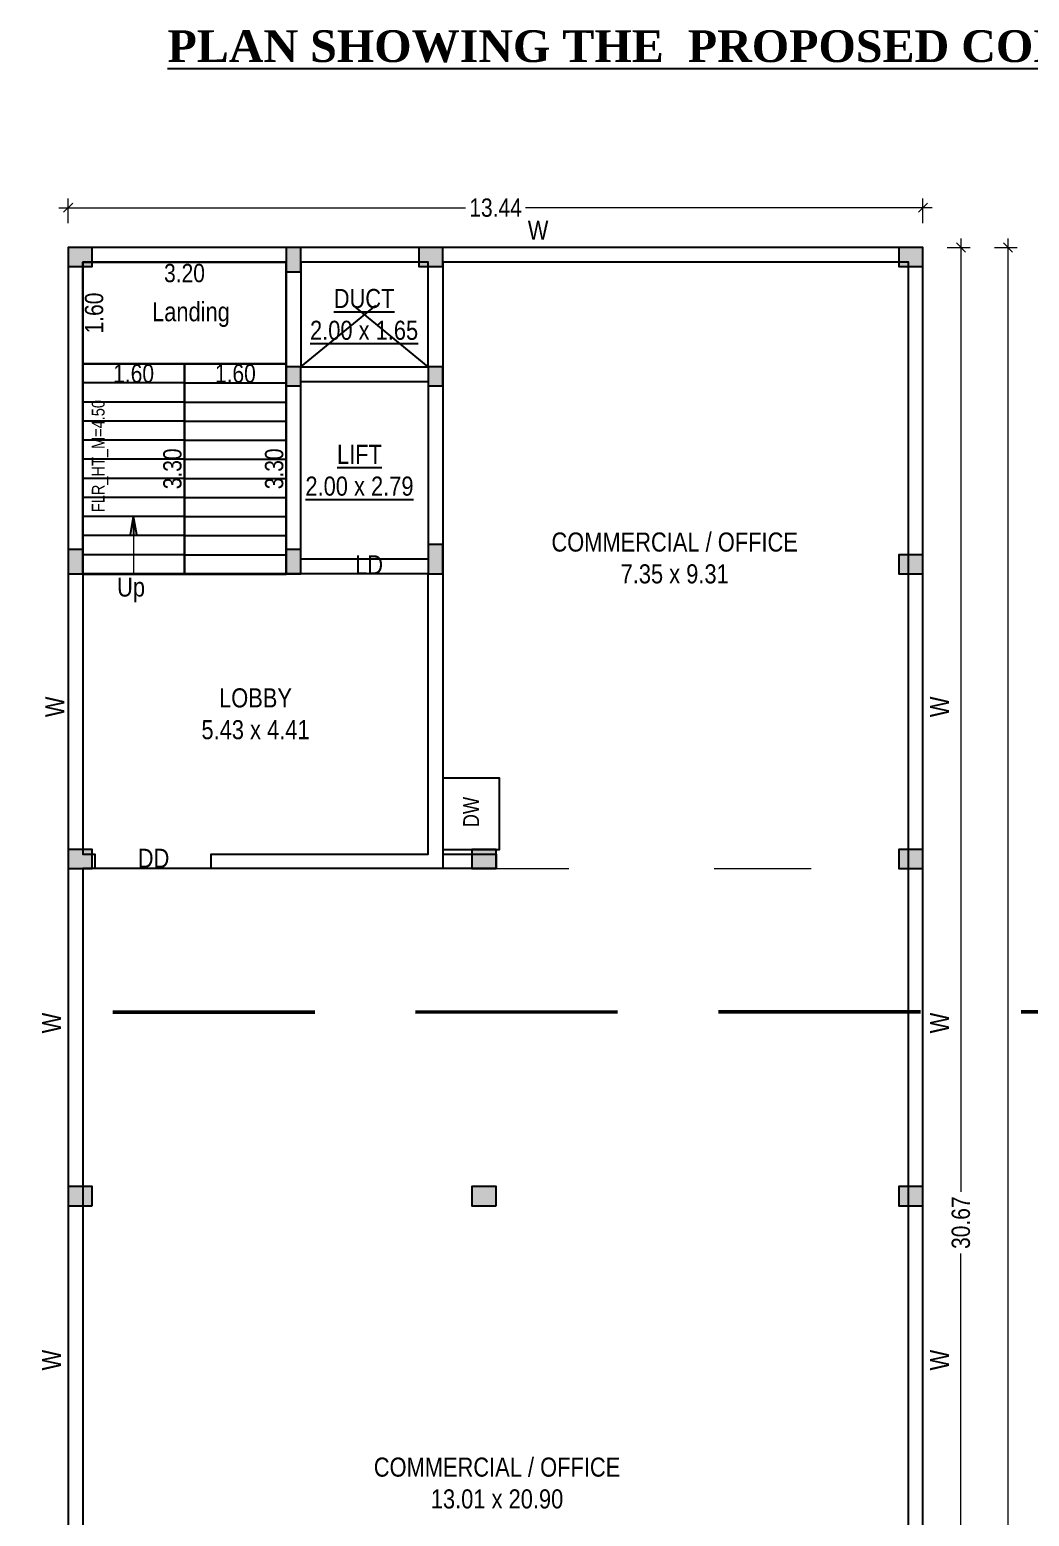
# Model space of a CAD drawing. Header units: metres. Extents: x 2865 to 2957, y -495 to -392.
# Drawn here: x 2889.18 to 2904.89, y -419.53 to -396.16 of the extents above; entities that cross this region are included whole.
import ezdxf

# ---------------------------------------------------------------- set-up
doc = ezdxf.new("R2010")
doc.units = ezdxf.units.M
doc.header["$LTSCALE"] = 12.7
doc.linetypes.add('ACAD_ISO03W100', pattern=[30, 12, -18])
doc.linetypes.add('HIDDEN', pattern=[0.375, 0.25, -0.125])
doc.layers.get('Defpoints').update_dxf_attribs({"color": 140})
for name, color, linetype, lineweight in [('A-Flor-Strs', 31, 'Continuous', 25), ('BLK_1_FLR_1_STAIR_2', 7, 'Continuous', 25), ('BLK_1_FLR_1_STAIR_2_FLIGHT_1', 7, 'Continuous', 25), ('BLK_1_FLR_1_STAIR_2_FLIGHT_2', 7, 'Continuous', 25), ('BLK_1_FLR_1_STAIR_2_LANDING_1', 7, 'Continuous', 25)]:
    doc.layers.add(name, color=color, linetype=linetype, lineweight=lineweight)
for name, color, linetype in [('BLK_1_FLR_1_BLT_UP_AREA', 7, 'Continuous'), ('BLK_1_FLR_1_BLT_UP_AREA_DEDUCT', 7, 'Continuous'), ('BLK_1_FLR_1_CARPET_AREA', 7, 'Continuous'), ('BLK_1_FLR_1_DRINKING_WATER', 7, 'Continuous'), ('BLK_1_FLR_1_LIFT_2', 7, 'Continuous'), ('BLK_1_FLR_1_REGULAR_ROOM_1', 7, 'Continuous')]:
    doc.layers.add(name, color=color, linetype=linetype)
doc.styles.add('Annotative', font='ARIALN.TTF')
doc.styles.get("Standard").update_dxf_attribs({"font": 'ARIALN.TTF'})
doc.dimstyles.new('BLD OUTER', dxfattribs={"dimscale": 0.096, "dimtxt": 3, "dimasz": 1.5, "dimexe": 1.523999999999999, "dimexo": 3.96875, "dimgap": 0.889, "dimtad": 0, "dimzin": 0, "dimdsep": 46, "dimtxsty": 'Annotative', "dimblk": 'OBLIQUE', "dimcen": 0, "dimdle": 1.5, "dimclrd": 256, "dimadec": 0, "dimazin": 0, "dimtfac": 1, "dimtofl": 0, "dimtmove": 0, "dimatfit": 3, "dimldrblk": 'OPEN', "dimfxl": 0, "dimtolj": 1, "dimtzin": 0, "dimlwd": 18, "dimlwe": 18, "dimarcsym": 0})

# ---------------------------------------------------------------- blocks, each defined once
blk = doc.blocks.new('A$C1AA45CAD')
h = blk.add_hatch(color=256)
h.dxf.hatch_style = 1
h.paths.add_polyline_path([(0, 0), (-0.3000000000001819, 0), (-0.3000000000001819, -0.3799999999999954), (0, -0.3799999999999954)])
blk.add_lwpolyline([(-0.3000000000001819, -0.3799999999999954), (0, -0.3799999999999954), (0, 0), (-0.3000000000001819, 0)], close=True)
blk = doc.blocks.new('A$C42503FAB')
h = blk.add_hatch(color=256)
h.dxf.hatch_style = 1
h.paths.add_polyline_path([(-0.0945083332085233, 0.460000000000008), (-0.3245083332085414, 0.460000000000008), (-0.3245083332085414, 0), (-0.0945083332085233, 0)])
blk.add_lwpolyline([(-0.3245083332085414, 0), (-0.0945083332085233, 0), (-0.0945083332085233, 0.460000000000008), (-0.3245083332085414, 0.460000000000008)], close=True)
blk = doc.blocks.new('A$C1E8F6F30')
h = blk.add_hatch(color=256)
h.dxf.hatch_style = 1
h.paths.add_polyline_path([(0, 0), (-0.2300000000000182, 0), (-0.2300000000000182, -0.3799999999999954), (0, -0.3799999999999954)])
blk.add_lwpolyline([(-0.2300000000000182, -0.3799999999999954), (0, -0.3799999999999954), (0, 0), (-0.2300000000000182, 0)], close=True)
blk = doc.blocks.new('A$C75543A66')
h = blk.add_hatch(color=256)
h.dxf.hatch_style = 1
h.paths.add_polyline_path([(0, 0), (-0.2300000000000182, 0), (-0.2300000000000182, -0.3000000000000114), (0, -0.3000000000000114)])
blk.add_lwpolyline([(-0.2300000000000182, -0.3000000000000114), (0, -0.3000000000000114), (0, 0), (-0.2300000000000182, 0)], close=True)
blk = doc.blocks.new('_Oblique')
at = {"color": 0, "linetype": 'ByBlock', "lineweight": -2}
blk.add_line((-0.5, -0.5), (0.5, 0.5), dxfattribs=at)
blk = doc.blocks.new('*D60')
at = {"lineweight": 18}
for p, q in [((2889.635381259614, -398.9548562884838), (2896.028856335588, -398.9548562884838)), ((2903.367043968178, -398.9548562884838), (2896.973568892205, -398.9548562884838))]:
    blk.add_line(p, q, dxfattribs=at)
at = {"color": 0, "lineweight": 18}
for p, q in [((2889.779381259614, -399.1993376895347), (2889.779381259614, -398.8085522884838)), ((2903.223043968179, -399.1993376895347), (2903.223043968179, -398.8085522884838))]:
    blk.add_line(p, q, dxfattribs=at)
at = {"layer": 'Defpoints', "color": 0}
for p in [(2903.223043968179, -398.9548562884838), (2889.779381259614, -399.5803376895347), (2903.223043968179, -399.5803376895347)]:
    blk.add_point(p, dxfattribs=at)
at = {"lineweight": 18, "xscale": 0.144, "yscale": 0.144, "zscale": 0.144, "rotation": 180}
blk.add_blockref('_Oblique', (2889.779381259614, -398.9548562884838), dxfattribs=at)
at = {"lineweight": 18, "xscale": 0.144, "yscale": 0.144, "zscale": 0.144}
blk.add_blockref('_Oblique', (2903.223043968179, -398.9548562884838), dxfattribs=at)
at = {"color": 0, "insert": (2896.501212613896, -398.9548562884838), "char_height": 0.288, "attachment_point": 5, "style": 'Annotative'}
blk.add_mtext('\\A1;13.44', dxfattribs=at)
blk = doc.blocks.new('_Open')
at = {"color": 0, "linetype": 'ByBlock', "lineweight": -2}
for p, q in [((-1, 0.1666666666666666), (0, 0)), ((-1, -0.1666666666666666), (0, 0)), ((0, 0), (-1, 0))]:
    blk.add_line(p, q, dxfattribs=at)
blk = doc.blocks.new('*D30')
at = {"lineweight": 18}
for p, q in [((2903.819514240227, -399.4363376895347), (2903.819514240227, -414.4297117899429)), ((2903.819514240227, -430.3905869872133), (2903.819514240227, -415.3972128868049))]:
    blk.add_line(p, q, dxfattribs=at)
at = {"color": 0, "lineweight": 18}
for p, q in [((2903.604043968178, -399.5803376895347), (2903.965818240227, -399.5803376895347)), ((2903.604043968178, -430.2465869872133), (2903.965818240227, -430.2465869872133))]:
    blk.add_line(p, q, dxfattribs=at)
at = {"layer": 'Defpoints', "color": 0}
for p in [(2903.223043968179, -399.5803376895347), (2903.223043968179, -430.2465869872133), (2903.819514240227, -430.2465869872133)]:
    blk.add_point(p, dxfattribs=at)
at = {"lineweight": 18, "xscale": 0.144, "yscale": 0.144, "zscale": 0.144}
for p, rotation in [((2903.819514240227, -399.5803376895347), 90), ((2903.819514240227, -430.2465869872133), 270)]:
    blk.add_blockref('_Oblique', p, dxfattribs=dict(at, rotation=rotation))
at = {"color": 0, "insert": (2903.819514240227, -414.9134623383735), "char_height": 0.288, "attachment_point": 5, "rotation": 90, "style": 'Annotative'}
blk.add_mtext('\\A1;30.67', dxfattribs=at)
blk = doc.blocks.new('*D29')
at = {"lineweight": 18}
for p, q in [((2904.559763513778, -399.436337689535), (2904.559763513778, -429.7836312988108)), ((2904.559763513778, -461.1005869872136), (2904.559763513778, -430.7532933779377))]:
    blk.add_line(p, q, dxfattribs=at)
at = {"color": 0, "lineweight": 18}
for p, q in [((2904.346818240227, -399.580337689535), (2904.706067513778, -399.580337689535)), ((2904.346818240227, -460.9565869872136), (2904.706067513778, -460.9565869872136))]:
    blk.add_line(p, q, dxfattribs=at)
at = {"layer": 'Defpoints', "color": 0}
for p in [(2903.965818240227, -399.580337689535), (2904.559763513778, -399.580337689535), (2903.965818240227, -460.9565869872136)]:
    blk.add_point(p, dxfattribs=at)
at = {"lineweight": 18, "xscale": 0.144, "yscale": 0.144, "zscale": 0.144}
for p, rotation in [((2904.559763513778, -399.580337689535), 90), ((2904.559763513778, -460.9565869872136), 270)]:
    blk.add_blockref('_Oblique', p, dxfattribs=dict(at, rotation=rotation))
at = {"color": 0, "insert": (2904.559763513777, -430.2684623383749), "char_height": 0.288, "attachment_point": 5, "rotation": 90, "style": 'Annotative'}
blk.add_mtext('\\A1;61.38', dxfattribs=at)
blk = doc.blocks.new('*D105')
at = {"layer": 'Defpoints', "color": 0, "linetype": 'Continuous'}
for p in [(2891.609381259615, -401.4103376895349), (2891.420738728148, -404.7103376895349), (2891.609381259615, -404.7103376895349)]:
    blk.add_point(p, dxfattribs=at)
at = {"layer": 'BLK_1_FLR_1_STAIR_2_FLIGHT_1', "color": 0, "linetype": 'Continuous', "lineweight": 25, "insert": (2891.420738728148, -403.0603376895355), "char_height": 0.288, "attachment_point": 5, "rotation": 90, "style": 'Annotative'}
blk.add_mtext('\\A1;3.30', dxfattribs=at)
blk = doc.blocks.new('*D106')
at = {"layer": 'Defpoints', "color": 0}
for p in [(2890.009381259615, -399.810337689535), (2890.188966263759, -399.810337689535), (2890.009381259615, -401.4103376895349)]:
    blk.add_point(p, dxfattribs=at)
at = {"layer": 'BLK_1_FLR_1_STAIR_2_LANDING_1', "color": 0, "insert": (2890.188966263758, -400.6103376895356), "char_height": 0.288, "attachment_point": 5, "rotation": 90, "style": 'Annotative'}
blk.add_mtext('\\A1;1.60', dxfattribs=at)
blk = doc.blocks.new('*D107')
at = {"layer": 'Defpoints', "color": 0}
for p in [(2890.009381259614, -399.8103376895347), (2893.209382859614, -399.8103376895347), (2893.209382859614, -399.9836993534078)]:
    blk.add_point(p, dxfattribs=at)
at = {"layer": 'BLK_1_FLR_1_STAIR_2_LANDING_1', "color": 0, "insert": (2891.609382059614, -399.9836993534078), "char_height": 0.288, "attachment_point": 5, "style": 'Annotative'}
blk.add_mtext('\\A1;3.20', dxfattribs=at)
blk = doc.blocks.new('*D108')
at = {"layer": 'Defpoints', "color": 0, "linetype": 'Continuous'}
for p in [(2890.009381259614, -401.4103376895347), (2891.609381259614, -401.4103376895347), (2890.009381259614, -401.5618903993629)]:
    blk.add_point(p, dxfattribs=at)
at = {"layer": 'BLK_1_FLR_1_STAIR_2_FLIGHT_1', "color": 0, "linetype": 'Continuous', "lineweight": 25, "insert": (2890.809381259614, -401.5618903993629), "char_height": 0.288, "attachment_point": 5, "style": 'Annotative'}
blk.add_mtext('\\A1;1.60', dxfattribs=at)
blk = doc.blocks.new('*D109')
at = {"layer": 'Defpoints', "color": 0, "linetype": 'Continuous'}
for p in [(2891.609381259614, -401.4103376895347), (2893.209382859614, -401.4103376895347), (2891.609381259614, -401.5622471329957)]:
    blk.add_point(p, dxfattribs=at)
at = {"layer": 'BLK_1_FLR_1_STAIR_2_FLIGHT_2', "color": 0, "linetype": 'Continuous', "lineweight": 25, "insert": (2892.409382059614, -401.5622471329957), "char_height": 0.288, "attachment_point": 5, "style": 'Annotative'}
blk.add_mtext('\\A1;1.60', dxfattribs=at)
blk = doc.blocks.new('*D110')
at = {"layer": 'Defpoints', "color": 0, "linetype": 'Continuous'}
for p in [(2893.209382859615, -401.4103376895349), (2893.020740328149, -404.7103376895349), (2893.209382859615, -404.7103376895349)]:
    blk.add_point(p, dxfattribs=at)
at = {"layer": 'BLK_1_FLR_1_STAIR_2_FLIGHT_2', "color": 0, "linetype": 'Continuous', "lineweight": 25, "insert": (2893.020740328148, -403.0603376895355), "char_height": 0.288, "attachment_point": 5, "rotation": 90, "style": 'Annotative'}
blk.add_mtext('\\A1;3.30', dxfattribs=at)

msp = doc.modelspace()

# ---------------------------------------------------------------- linework, layer by layer
at = {"color": 8, "linetype": 'ACAD_ISO03W100', "lineweight": 15, "ltscale": 0.01}
msp.add_line((2896.129382059613, -409.3465869872134), (2902.993043968179, -409.3465869872134), dxfattribs=at)
for points in [[(2889.779381259614, -460.9565869872133), (2903.223043168178, -460.9565869872133), (2903.223043168178, -399.5803376895347), (2889.779381259614, -399.5803376895347)], [(2890.009381259614, -401.4103376895345), (2893.209382859614, -401.4103376895345), (2893.209382859614, -399.8103376895346), (2890.009381259614, -399.8103376895346)], [(2890.009381259614, -401.4103376895345), (2891.609382859614, -401.4103376895345), (2891.609382859614, -404.7103376895345), (2890.009381259614, -404.7103376895345)], [(2891.609382859614, -401.4103376895345), (2893.209382859614, -401.4103376895345), (2893.209382859614, -404.7103376895345), (2891.609382859614, -404.7103376895345)]]:
    msp.add_lwpolyline(points, close=True)
msp.add_lwpolyline([(2893.209382859614, -404.7103376895345), (2893.209382859614, -399.8103376895346), (2890.009381259614, -399.8103376895346), (2890.009381259614, -404.7103376895345), (2891.609382859614, -404.7103376895345), (2891.609381259614, -401.4103376895345), (2891.609382859614, -404.7103376895345), (2893.209382859614, -404.7103376895345)])
at = {"linetype": 'ACAD_ISO03W100', "ltscale": 0.01}
for points in [[(2895.443043168178, -401.4573376895346), (2893.439381259615, -399.8103376895347)], [(2893.439381259615, -401.4573376895346), (2895.443043168178, -399.8103376895347)]]:
    msp.add_lwpolyline(points, dxfattribs=at)
at = {"color": 255}
msp.add_lwpolyline([(2895.673043168179, -407.9251251384271), (2895.673043168179, -409.0465869872132), (2896.565289716173, -409.0465869872132), (2896.565289716173, -407.9251251384271)], close=True, dxfattribs=at)
at = {"linetype": 'HIDDEN', "lineweight": 50}
msp.add_lwpolyline([(2866.669524838884, -411.6032525438617), (2935.660234759103, -411.5972954711612)], dxfattribs=at)
at = {"layer": 'A-Flor-Strs', "color": 32, "linetype": 'Continuous', "lineweight": 35}
for p, q in [((2890.009381259614, -404.7103376895345), (2891.609381259614, -404.7103376895345)), ((2891.609382859614, -404.7103376895345), (2893.209382859614, -404.7103376895345))]:
    msp.add_line(p, q, dxfattribs=at)
at = {"layer": 'A-Flor-Strs', "color": 31, "linetype": 'Continuous', "lineweight": 25}
for points in [[(2891.609381259614, -401.4103376895345), (2890.009381259614, -401.4103376895345)], [(2891.609382859614, -401.4103376895345), (2893.209382859614, -401.4103376895345)], [(2891.609381259614, -401.7103376895345), (2890.009381259614, -401.7103376895345)], [(2891.609382859614, -401.7103376895345), (2893.209382859614, -401.7103376895345)], [(2891.609381259614, -402.0103376895345), (2890.009381259614, -402.0103376895345)], [(2891.609382859614, -402.0103376895345), (2893.209382859614, -402.0103376895345)], [(2891.609381259614, -402.3103376895345), (2890.009381259614, -402.3103376895345)], [(2891.609382859614, -402.3103376895345), (2893.209382859614, -402.3103376895345)], [(2891.609381259614, -402.6103376895346), (2890.009381259614, -402.6103376895346)], [(2891.609382859614, -402.6103376895346), (2893.209382859614, -402.6103376895346)], [(2891.609381259614, -402.9103376895346), (2890.009381259614, -402.9103376895346)], [(2891.609382859614, -402.9103376895346), (2893.209382859614, -402.9103376895346)], [(2891.609381259614, -403.2103376895346), (2890.009381259614, -403.2103376895346)], [(2891.609382859614, -403.2103376895346), (2893.209382859614, -403.2103376895346)], [(2891.609381259614, -403.5103376895346), (2890.009381259614, -403.5103376895346)], [(2891.609382859614, -403.5103376895346), (2893.209382859614, -403.5103376895346)], [(2891.609381259614, -403.8103376895346), (2890.009381259614, -403.8103376895346)], [(2891.609382859614, -403.8103376895346), (2893.209382859614, -403.8103376895346)], [(2891.609381259614, -404.1103376895345), (2890.009381259614, -404.1103376895345)], [(2891.609382859614, -404.1103376895345), (2893.209382859614, -404.1103376895345)], [(2891.609381259614, -404.4103376895345), (2890.009381259614, -404.4103376895345)], [(2891.609382859614, -404.4103376895345), (2893.209382859614, -404.4103376895345)], [(2891.609381259614, -404.7103376895345), (2890.009381259614, -404.7103376895345)], [(2891.609382859614, -404.7103376895345), (2893.209382859614, -404.7103376895345)]]:
    msp.add_lwpolyline(points, dxfattribs=at)
at = {"layer": 'BLK_1_FLR_1_BLT_UP_AREA', "color": 18}
msp.add_lwpolyline([(2889.779381259614, -460.9565869872134), (2903.223043968179, -460.9565869872134), (2903.223043968179, -399.580337689535), (2889.779381259614, -399.580337689535)], close=True, dxfattribs=at)
at = {"layer": 'BLK_1_FLR_1_BLT_UP_AREA_DEDUCT', "color": 18}
msp.add_lwpolyline([(2893.439381259615, -401.4573376895346), (2895.443043168178, -401.4573376895346), (2895.443043168178, -399.8103376895347), (2893.439381259615, -399.8103376895347)], close=True, dxfattribs=at)
at = {"layer": 'BLK_1_FLR_1_CARPET_AREA', "color": 18}
msp.add_lwpolyline([(2902.993043968179, -460.7265869872133), (2902.993043968179, -399.8103376895347), (2895.673043168179, -399.8103376895347), (2895.673043168179, -409.1165869872135), (2896.509382059614, -409.1165869872135), (2896.509382059614, -409.3465869872134), (2892.030186293987, -409.3465869872135), (2892.030186293987, -409.1165869872135), (2895.443043168178, -409.1165869872135), (2895.443043168178, -404.7103376895346), (2890.009381259614, -404.7103376895346), (2890.009381259614, -409.1165869872135), (2890.200186293987, -409.1165869872135), (2890.200186293987, -409.3465869872135), (2890.009381259614, -409.3465869872135), (2890.009381259614, -423.3829242786485)], dxfattribs=at)
at = {"layer": 'BLK_1_FLR_1_DRINKING_WATER', "color": 7}
msp.add_lwpolyline([(2896.565289716173, -407.9251251384271), (2895.673043168179, -407.9251251384271), (2895.673043168179, -409.0465869872132), (2896.565289716173, -409.0465869872132)], close=True, dxfattribs=at)
at = {"layer": 'BLK_1_FLR_1_LIFT_2', "color": 30}
msp.add_lwpolyline([(2893.439381259615, -401.6873376895346), (2895.443043168178, -401.6873376895346), (2895.443043168178, -404.4803376895345), (2893.439381259615, -404.4803376895345)], close=True, dxfattribs=at)
at = {"layer": 'BLK_1_FLR_1_REGULAR_ROOM_1', "color": 2}
msp.add_lwpolyline([(2890.009381259614, -460.7265869872133), (2902.993043968179, -460.7265869872133), (2902.993043968179, -399.8103376895347), (2895.673043168179, -399.8103376895347), (2895.673043168179, -409.3465869872135), (2890.009381259614, -409.3465869872135), (2890.009381259615, -423.3829242786485), (2895.673042368179, -423.382924278648), (2895.673042368179, -438.5565869872133), (2890.009381259614, -438.5565869872133)], close=True, dxfattribs=at)
at = {"layer": 'BLK_1_FLR_1_STAIR_2', "color": 1}
msp.add_lwpolyline([(2890.009381259614, -404.7103376895345), (2890.009381259614, -399.8103376895346), (2893.209382859614, -399.8103376895346), (2893.209382859614, -404.7103376895345), (2891.609381259614, -404.7103376895345), (2891.609382859614, -401.4103376895345), (2891.609381259614, -404.7103376895345), (2890.009381259614, -404.7103376895345)], dxfattribs=at)
at = {"layer": 'BLK_1_FLR_1_STAIR_2_FLIGHT_1', "color": 7, "linetype": 'Continuous', "lineweight": 25}
for points in [[(2891.609381259614, -401.4103376895346), (2890.009381259614, -401.4103376895346)], [(2891.609381259614, -401.7103376895346), (2890.009381259614, -401.7103376895346)], [(2891.609381259614, -402.0103376895346), (2890.009381259614, -402.0103376895346)], [(2891.609381259614, -402.3103376895346), (2890.009381259614, -402.3103376895346)], [(2891.609381259614, -402.6103376895346), (2890.009381259614, -402.6103376895346)], [(2891.609381259614, -402.9103376895346), (2890.009381259614, -402.9103376895346)], [(2891.609381259614, -403.2103376895346), (2890.009381259614, -403.2103376895346)], [(2891.609381259614, -403.5103376895346), (2890.009381259614, -403.5103376895346)], [(2891.609381259614, -403.8103376895346), (2890.009381259614, -403.8103376895346)], [(2891.609381259614, -404.1103376895346), (2890.009381259614, -404.1103376895346)], [(2891.609381259614, -404.4103376895346), (2890.009381259614, -404.4103376895346)], [(2891.609381259614, -404.7103376895346), (2890.009381259614, -404.7103376895346)]]:
    msp.add_lwpolyline(points, dxfattribs=at)
at = {"layer": 'BLK_1_FLR_1_STAIR_2_FLIGHT_1', "color": 7}
msp.add_lwpolyline([(2891.609381259614, -401.4103376895346), (2890.009381259614, -401.4103376895346), (2890.009381259614, -404.7103376895346), (2891.609381259614, -404.7103376895346)], close=True, dxfattribs=at)
at = {"layer": 'BLK_1_FLR_1_STAIR_2_FLIGHT_2', "color": 7}
msp.add_lwpolyline([(2893.209382859614, -401.4103376895346), (2891.609381259614, -401.4103376895346), (2891.609381259614, -404.7103376895346), (2893.209382859614, -404.7103376895346)], close=True, dxfattribs=at)
at = {"layer": 'BLK_1_FLR_1_STAIR_2_FLIGHT_2', "color": 7, "linetype": 'Continuous', "lineweight": 25}
for points in [[(2891.609382859614, -401.4103376895346), (2893.209382859614, -401.4103376895346)], [(2891.609382859614, -401.7103376895346), (2893.209382859614, -401.7103376895346)], [(2891.609382859614, -402.0103376895346), (2893.209382859614, -402.0103376895346)], [(2891.609382859614, -402.3103376895346), (2893.209382859614, -402.3103376895346)], [(2891.609382859614, -402.6103376895346), (2893.209382859614, -402.6103376895346)], [(2891.609382859614, -402.9103376895346), (2893.209382859614, -402.9103376895346)], [(2891.609382859614, -403.2103376895346), (2893.209382859614, -403.2103376895346)], [(2891.609382859614, -403.5103376895346), (2893.209382859614, -403.5103376895346)], [(2891.609382859614, -403.8103376895346), (2893.209382859614, -403.8103376895346)], [(2891.609382859614, -404.1103376895346), (2893.209382859614, -404.1103376895346)], [(2891.609382859614, -404.4103376895346), (2893.209382859614, -404.4103376895346)], [(2891.609382859614, -404.7103376895346), (2893.209382859614, -404.7103376895346)]]:
    msp.add_lwpolyline(points, dxfattribs=at)
at = {"layer": 'BLK_1_FLR_1_STAIR_2_LANDING_1', "color": 7}
msp.add_lwpolyline([(2893.209382859614, -401.4103376895345), (2890.009381259614, -401.4103376895345), (2890.009381259614, -399.8103376895346), (2893.209382859614, -399.8103376895346)], close=True, dxfattribs=at)

# ---------------------------------------------------------------- block references
for p, rotation in [((2890.159381259614, -399.880337689535), 270), ((2895.673043168179, -399.880337689535), 270), ((2902.843043968177, -399.580337689535), 89.99999999999997), ((2902.843043968178, -404.4103376895345), 89.99999999999997), ((2889.779382059614, -409.0465869872132), 89.99999999999997), ((2896.129382059613, -409.0465869872132), 89.99999999999997), ((2902.843043968177, -409.0465869872132), 89.99999999999997), ((2889.779382059614, -414.3465869872133), 89.99999999999997), ((2896.129382059613, -414.3465869872133), 89.99999999999997), ((2902.843043968177, -414.3465869872133), 89.99999999999997)]:
    msp.add_blockref('A$C1AA45CAD', p, dxfattribs=dict(rotation=rotation))
for name, p in [('A$C1E8F6F30', (2893.439382059615, -399.5803376895347)), ('A$C75543A66', (2893.439382859615, -401.4573376895346)), ('A$C75543A66', (2895.673043968179, -401.4573376895346)), ('A$C1E8F6F30', (2890.009382059614, -404.3303376895345)), ('A$C1E8F6F30', (2893.439382059615, -404.3303376895345)), ('A$C42503FAB', (2895.767552301387, -404.7103376895345))]:
    msp.add_blockref(name, p)

# ---------------------------------------------------------------- texts
at = {"style": 'Annotative'}
for s, p in [('W', (2897.008057844118, -399.4561849268875)), ('Landing', (2891.099441437099, -400.7397380988115)), ('LD', (2894.292650157496, -404.7190153806322)), ('Up', (2890.549578278276, -405.0690063601908)), ('DD', (2890.874997296453, -409.3332282483699))]:
    msp.add_text(s, height=0.3, dxfattribs=at).set_placement(p)
for s, height, p in [('W', 0.3, (2889.718625054427, -406.9649566292254)), ('W', 0.3, (2903.633845607517, -406.9649566292254)), ('DW', 0.25, (2896.241503378723, -408.6954879175987)), ('W', 0.3, (2889.668579620276, -411.936737766246)), ('W', 0.3, (2903.633845607517, -411.936737766246)), ('W', 0.3, (2889.668579620276, -417.2367377662461)), ('W', 0.3, (2903.633845607517, -417.2367377662461))]:
    msp.add_text(s, height=height, rotation=90, dxfattribs=at).set_placement(p)
at = {"insert": (2891.341256205671, -396.1638055697812), "char_height": 0.5, "width": 81.6951606326818, "attachment_point": 1, "line_spacing_factor": 1.5}
msp.add_mtext('{\\fTimes New Roman|b1|i0|c0|p18;\\LPLAN SHOWING THE  PROPOSED CONSTRUCTION OF R.C.C. TERRACED ROOF STILT, FIRST & OPEN TERRACE FLOOR BUILDING FOR " COMMERCIAL / OFFICE PURPOSE " }', dxfattribs=at)
at = {"char_height": 0.3, "attachment_point": 5, "style": 'Annotative'}
for s, insert, width in [('{\\LDUCT\\P2.00 x 1.65}', (2894.433662044642, -400.6338376895346), 1.981830954282031), ('{\\LLIFT\\P2.00 x 2.79}', (2894.361343508329, -403.0838376895347), 1.751830954282013), ('COMMERCIAL / OFFICE\\P7.35 x 9.31', (2899.318043568178, -404.4634623383741), 3.956107899861308), ('LOBBY\\P5.43 x 4.41', (2892.726212613896, -406.913462338374), 1.751830954282013), ('COMMERCIAL / OFFICE\\P13.01 x 20.90', (2896.524382059613, -419.008516912012), 3.926107899861108)]:
    msp.add_mtext(s, dxfattribs=dict(at, insert=insert, width=width))
at = {"layer": 'BLK_1_FLR_1_STAIR_2', "color": 1, "insert": (2890.152299096044, -402.8596763060832), "char_height": 0.2, "width": 2.400000000000025, "attachment_point": 2, "rotation": 90}
msp.add_mtext('FLR_HT_M=4.50', dxfattribs=at)

# ---------------------------------------------------------------- dimensions: what is measured, and where the dimension line sits
for p1, p2, distance, picture, middle in [((2889.779381259614, -399.5803376895347), (2903.223043968179, -399.5803376895347), 0.6254814010508767, '*D60', (2896.501212613896, -398.9548562884838)), ((2903.223043968179, -399.5803376895347), (2903.223043968179, -430.2465869872133), 0.5964702720480091, '*D30', (2903.819514240227, -414.9134623383735)), ((2903.965818240227, -460.9565869872134), (2903.965818240227, -399.5803376895347), -0.5939452735510713, '*D29', (2904.559763513777, -430.2684623383749))]:
    dim = msp.add_aligned_dim(p1=p1, p2=p2, distance=distance, dimstyle='BLD OUTER', override={"dimpost": '\\X'})
    dim.commit()
    dim.dimension.update_dxf_attribs({"geometry": picture, "text_midpoint": middle})
at = {"layer": 'BLK_1_FLR_1_STAIR_2_FLIGHT_1', "color": 2, "linetype": 'Continuous', "lineweight": 25}
dim = msp.add_aligned_dim(p1=(2891.609381259614, -401.4103376895347), p2=(2890.009381259614, -401.4103376895347), distance=0.15155270982819502, dimstyle='BLD OUTER', override={"dimpost": '\\X', "dimse1": 1, "dimse2": 1, "dimsd1": 1, "dimsd2": 1}, dxfattribs=at)
dim.commit()
dim.dimension.update_dxf_attribs({"geometry": '*D108', "text_midpoint": (2890.809381259614, -401.5618903993629)})
at = {"layer": 'BLK_1_FLR_1_STAIR_2_FLIGHT_1', "color": 1, "linetype": 'Continuous', "lineweight": 25}
dim = msp.add_aligned_dim(p1=(2891.609381259614, -401.4103376895347), p2=(2891.609381259614, -404.7103376895346), distance=-0.18864253146603005, dimstyle='BLD OUTER', override={"dimpost": '\\X', "dimse1": 1, "dimse2": 1, "dimsd1": 1, "dimsd2": 1}, dxfattribs=at)
dim.commit()
dim.dimension.update_dxf_attribs({"geometry": '*D105', "text_midpoint": (2891.420738728148, -403.0603376895355)})
at = {"layer": 'BLK_1_FLR_1_STAIR_2_FLIGHT_2', "color": 2, "linetype": 'Continuous', "lineweight": 25}
dim = msp.add_aligned_dim(p1=(2893.209382859614, -401.4103376895347), p2=(2891.609381259614, -401.4103376895347), distance=0.15190944346102242, dimstyle='BLD OUTER', override={"dimpost": '\\X', "dimse1": 1, "dimse2": 1, "dimsd1": 1, "dimsd2": 1}, dxfattribs=at)
dim.commit()
dim.dimension.update_dxf_attribs({"geometry": '*D109', "text_midpoint": (2892.409382059614, -401.5622471329957)})
at = {"layer": 'BLK_1_FLR_1_STAIR_2_FLIGHT_2', "color": 1, "linetype": 'Continuous', "lineweight": 25}
dim = msp.add_aligned_dim(p1=(2893.209382859614, -401.4103376895347), p2=(2893.209382859614, -404.7103376895346), distance=-0.18864253146512058, dimstyle='BLD OUTER', override={"dimpost": '\\X', "dimse1": 1, "dimse2": 1, "dimsd1": 1, "dimsd2": 1}, dxfattribs=at)
dim.commit()
dim.dimension.update_dxf_attribs({"geometry": '*D110', "text_midpoint": (2893.020740328148, -403.0603376895355)})
at = {"layer": 'BLK_1_FLR_1_STAIR_2_LANDING_1', "color": 2}
dim = msp.add_aligned_dim(p1=(2890.009381259614, -401.4103376895347), p2=(2890.009381259614, -399.8103376895347), distance=-0.179585004144883, dimstyle='BLD OUTER', override={"dimpost": '\\X', "dimse1": 1, "dimse2": 1, "dimsd1": 1, "dimsd2": 1}, dxfattribs=at)
dim.commit()
dim.dimension.update_dxf_attribs({"geometry": '*D106', "text_midpoint": (2890.188966263758, -400.6103376895356)})
at = {"layer": 'BLK_1_FLR_1_STAIR_2_LANDING_1', "color": 1}
dim = msp.add_aligned_dim(p1=(2890.009381259614, -399.8103376895347), p2=(2893.209382859614, -399.8103376895347), distance=-0.17336166387309504, dimstyle='BLD OUTER', override={"dimpost": '\\X', "dimse1": 1, "dimse2": 1, "dimsd1": 1, "dimsd2": 1}, dxfattribs=at)
dim.commit()
dim.dimension.update_dxf_attribs({"geometry": '*D107', "text_midpoint": (2891.609382059614, -399.9836993534078)})

# ---------------------------------------------------------------- leaders
msp.add_leader([(2890.809382059615, -403.8103376895346), (2890.809382059615, -404.7103376895345)], dimstyle='BLD OUTER', override={"dimasz": 3, "dimgap": 0.889, "dimtad": 0})

doc.saveas('drawing.dxf')
